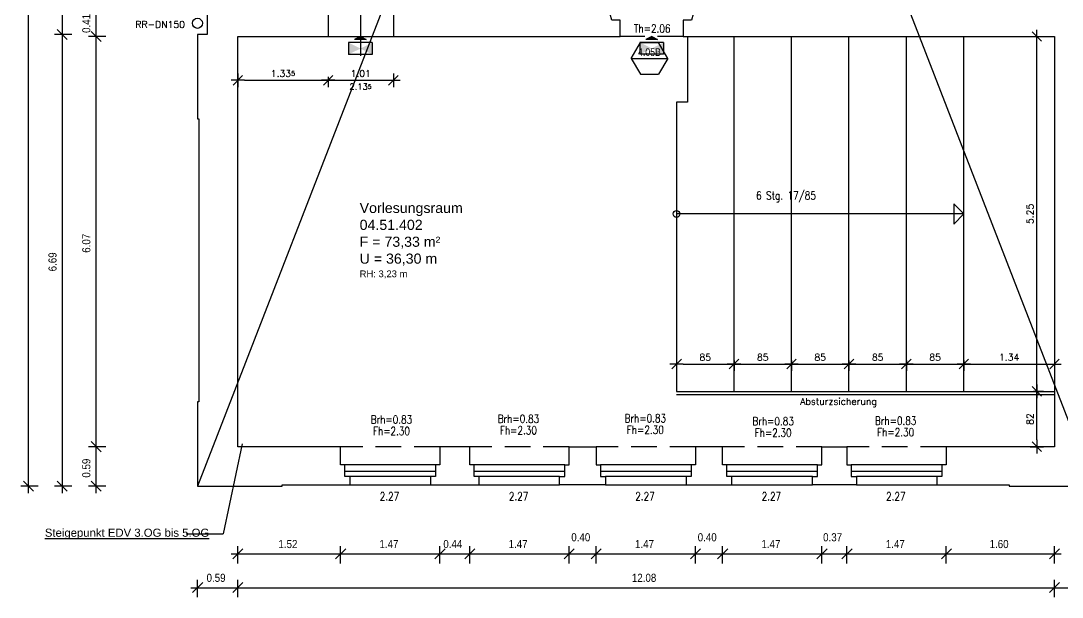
# Model space of a CAD drawing. Header units: metres. Extents: x -8 to 96, y -22 to 16.
# Drawn here: x -6.69 to 8.72, y -22.26 to -13.73 of the extents above; entities that cross this region are included whole.
import ezdxf
from ezdxf.enums import TextEntityAlignment as Align

# ---------------------------------------------------------------- set-up
doc = ezdxf.new("R2010")
doc.units = ezdxf.units.M
doc.header["$LTSCALE"] = 0.03
doc.linetypes.add('AUSGEZOGEN', pattern=[0])
doc.linetypes.add('STRICHLINIE', pattern=[19.05, 12.7, -6.35])
doc.layers.get('0').update_dxf_attribs({"linetype": 'CONTINUOUS'})
doc.layers.get('Defpoints').update_dxf_attribs({"linetype": 'CONTINUOUS'})
for name, color, linetype in [('A_abriss', 44, '_ABBRUCH'), ('A_ansicht', 9, 'CONTINUOUS'), ('A_bemaßung', 2, 'CONTINUOUS'), ('A_EINFÜGEPUNKT', 2, 'CONTINUOUS'), ('A_fenster', 7, 'CONTINUOUS'), ('A_höhen', 3, 'CONTINUOUS'), ('A_NR_TÜR', 1, 'CONTINUOUS'), ('A_räume', 5, 'CONTINUOUS'), ('A_TECHNOLOGIE', 7, 'CONTINUOUS'), ('A_text', 2, 'CONTINUOUS'), ('A_treppe', 3, 'CONTINUOUS'), ('A_Tuernummern', 1, 'CONTINUOUS'), ('A_TXT-TUER', 1, 'CONTINUOUS'), ('A_verdeckt', 8, 'STRICHLINIE'), ('A_wände', 6, 'CONTINUOUS'), ('CKMA0002', 7, 'CONTINUOUS'), ('E__LEUCHTEN', 6, 'AUSGEZOGEN'), ('E__VERSYS', 2, 'AUSGEZOGEN')]:
    doc.layers.add(name, color=color, linetype=linetype)
doc.styles.add('arial-n', font='ARIALN.TTF')
doc.styles.add('BOLDSIMP_FNT', font='TXT', dxfattribs={"height": 1})
doc.styles.add('NORM', font='simplex.shx', dxfattribs={"width": 0.7, "bigfont": 'bigfont.shx'})
doc.styles.add('SIMPLEX', font='simplex.shx', dxfattribs={"height": 0.1})
doc.styles.get("Standard").update_dxf_attribs({"font": 'ARIAL.TTF', "height": 1})
doc.linetypes.add('_ABBRUCH', pattern='A,25,[101,cadkon.shx,S=3.5,R=0,X=0,Y=0],25', length=50)
doc.dimstyles.get("Standard").update_dxf_attribs({"dimtxt": 0.18, "dimasz": 0.18, "dimexe": 0.18, "dimexo": 0.0625, "dimgap": 0.09, "dimtad": 0, "dimtih": 1, "dimtoh": 1, "dimzin": 0, "dimdsep": 46, "dimlunit": 3, "dimtxsty": 'Standard', "dimcen": 0.09, "dimadec": 0, "dimazin": 0, "dimtfac": 1, "dimtofl": 0, "dimtmove": 2, "dimatfit": 3, "dimfxl": 1, "dimtolj": 1, "dimtzin": 0, "dimarcsym": 0})

# ---------------------------------------------------------------- blocks, each defined once
blk = doc.blocks.new('SLASH1')
at = {"layer": 'A_bemaßung', "color": 2, "linetype": 'Continuous'}
for p, q in [((0.07663, 0.07663), (-0.07319, -0.07319)), ((0, -0.14068), (0, 0.11466))]:
    blk.add_line(p, q, dxfattribs=at)
blk = doc.blocks.new('Tür-Nr')
at = {"layer": 'A_NR_TÜR'}
for p, q in [((-0.057, -108.865), (0.077, -108.632)), ((0.077, -108.632), (0.347, -108.632)), ((0.481, -108.865), (0.347, -108.632)), ((-0.057, -108.865), (0.481, -108.865)), ((-0.057, -108.865), (0.077, -109.098)), ((0.481, -108.865), (0.347, -109.098)), ((0.077, -109.098), (0.347, -109.098))]:
    blk.add_line(p, q, dxfattribs=at)
at = {"layer": 'A_TXT-TUER', "style": 'arial-n', "flags": 4}
blk.add_attdef('TÜR-NR.', text='', height=0.113, dxfattribs=at).set_placement((0.211, -108.772), align=Align.MIDDLE_CENTER)
at = {"layer": 'A_TXT-TUER', "style": 'NORM', "width": 0.7}
for tag, flags, p in [('BRANDSCHUTZ', 4, (0.229, -108.981)), ('DIN', 5, (0.214, -109.198)), ('ABMESSUNG', 5, (0.214, -109.333)), ('MATERIAL', 5, (0.214, -109.467)), ('WANDART', 5, (0.214, -109.601)), ('ZARGE', 5, (0.214, -109.736)), ('BESCHLÄGE', 5, (0.214, -110.005)), ('SCHLOSS', 5, (0.214, -109.87)), ('SONSTIGES', 5, (0.214, -110.139))]:
    blk.add_attdef(tag, text='', height=0.0784, dxfattribs=dict(at, flags=flags)).set_placement(p, align=Align.MIDDLE_CENTER)
blk = doc.blocks.new('DIMCROSS')
at = {"color": 0, "linetype": 'ByBlock'}
blk.add_line((-1, 0), (1, 0), dxfattribs=at)
at = {"linetype": 'ByBlock'}
blk.add_line((-0.707107, -0.707107), (0.707107, 0.707107), dxfattribs=at)
blk = doc.blocks.new('*D64')
at = {"layer": 'CKMA0002', "color": 1, "linetype": 'Continuous', "lineweight": -2}
for p, q in [((3.011, -18.717), (3.011, -18.91)), ((3.861, -18.76), (3.861, -18.91)), ((3.111, -18.81), (3.761, -18.81))]:
    blk.add_line(p, q, dxfattribs=at)
at = {"layer": 'Defpoints', "color": 0, "linetype": 'Continuous'}
for p in [(3.011, -18.717), (3.861, -18.76), (3.861, -18.81)]:
    blk.add_point(p, dxfattribs=at)
at = {"layer": 'CKMA0002', "color": 1, "linetype": 'Continuous', "lineweight": -2, "xscale": 0.1, "yscale": 0.1, "zscale": 0.1, "rotation": 180}
blk.add_blockref('DIMCROSS', (3.011, -18.81), dxfattribs=at)
at = {"layer": 'CKMA0002', "color": 1, "linetype": 'Continuous', "lineweight": -2, "xscale": 0.1, "yscale": 0.1, "zscale": 0.1}
blk.add_blockref('DIMCROSS', (3.861, -18.81), dxfattribs=at)
at = {"layer": 'CKMA0002', "color": 3, "linetype": 'Continuous', "insert": (3.436, -18.71), "char_height": 0.1, "attachment_point": 5, "style": 'SIMPLEX'}
blk.add_mtext('\\A1;85{\\A1\\H0.7x\\S;}', dxfattribs=at)
blk = doc.blocks.new('*D65')
at = {"layer": 'CKMA0002', "color": 1, "linetype": 'Continuous', "lineweight": -2}
for p, q in [((4.711, -18.76), (4.711, -18.91)), ((3.961, -18.81), (4.611, -18.81))]:
    blk.add_line(p, q, dxfattribs=at)
at = {"layer": 'Defpoints', "color": 0, "linetype": 'Continuous'}
for p in [(3.861, -18.76), (4.711, -18.76), (4.711, -18.81)]:
    blk.add_point(p, dxfattribs=at)
at = {"layer": 'CKMA0002', "color": 1, "linetype": 'Continuous', "lineweight": -2, "xscale": 0.1, "yscale": 0.1, "zscale": 0.1, "rotation": 180}
blk.add_blockref('DIMCROSS', (3.861, -18.81), dxfattribs=at)
at = {"layer": 'CKMA0002', "color": 1, "linetype": 'Continuous', "lineweight": -2, "xscale": 0.1, "yscale": 0.1, "zscale": 0.1}
blk.add_blockref('DIMCROSS', (4.711, -18.81), dxfattribs=at)
at = {"layer": 'CKMA0002', "color": 3, "linetype": 'Continuous', "insert": (4.286, -18.71), "char_height": 0.1, "attachment_point": 5, "style": 'SIMPLEX'}
blk.add_mtext('\\A1;85{\\A1\\H0.7x\\S;}', dxfattribs=at)
blk = doc.blocks.new('*D66')
at = {"layer": 'CKMA0002', "color": 1, "linetype": 'Continuous', "lineweight": -2}
for p, q in [((5.561, -18.76), (5.561, -18.91)), ((4.811, -18.81), (5.461, -18.81))]:
    blk.add_line(p, q, dxfattribs=at)
at = {"layer": 'Defpoints', "color": 0, "linetype": 'Continuous'}
for p in [(4.711, -18.76), (5.561, -18.76), (5.561, -18.81)]:
    blk.add_point(p, dxfattribs=at)
at = {"layer": 'CKMA0002', "color": 1, "linetype": 'Continuous', "lineweight": -2, "xscale": 0.1, "yscale": 0.1, "zscale": 0.1, "rotation": 180}
blk.add_blockref('DIMCROSS', (4.711, -18.81), dxfattribs=at)
at = {"layer": 'CKMA0002', "color": 1, "linetype": 'Continuous', "lineweight": -2, "xscale": 0.1, "yscale": 0.1, "zscale": 0.1}
blk.add_blockref('DIMCROSS', (5.561, -18.81), dxfattribs=at)
at = {"layer": 'CKMA0002', "color": 3, "linetype": 'Continuous', "insert": (5.136, -18.71), "char_height": 0.1, "attachment_point": 5, "style": 'SIMPLEX'}
blk.add_mtext('\\A1;85{\\A1\\H0.7x\\S;}', dxfattribs=at)
blk = doc.blocks.new('*D67')
at = {"layer": 'CKMA0002', "color": 1, "linetype": 'Continuous', "lineweight": -2}
for p, q in [((6.411, -18.76), (6.411, -18.91)), ((5.661, -18.81), (6.311, -18.81))]:
    blk.add_line(p, q, dxfattribs=at)
at = {"layer": 'Defpoints', "color": 0, "linetype": 'Continuous'}
for p in [(5.561, -18.76), (6.411, -18.76), (6.411, -18.81)]:
    blk.add_point(p, dxfattribs=at)
at = {"layer": 'CKMA0002', "color": 1, "linetype": 'Continuous', "lineweight": -2, "xscale": 0.1, "yscale": 0.1, "zscale": 0.1, "rotation": 180}
blk.add_blockref('DIMCROSS', (5.561, -18.81), dxfattribs=at)
at = {"layer": 'CKMA0002', "color": 1, "linetype": 'Continuous', "lineweight": -2, "xscale": 0.1, "yscale": 0.1, "zscale": 0.1}
blk.add_blockref('DIMCROSS', (6.411, -18.81), dxfattribs=at)
at = {"layer": 'CKMA0002', "color": 3, "linetype": 'Continuous', "insert": (5.986, -18.71), "char_height": 0.1, "attachment_point": 5, "style": 'SIMPLEX'}
blk.add_mtext('\\A1;85{\\A1\\H0.7x\\S;}', dxfattribs=at)
blk = doc.blocks.new('*D68')
at = {"layer": 'CKMA0002', "color": 1, "linetype": 'Continuous', "lineweight": -2}
for p, q in [((7.261, -18.76), (7.261, -18.91)), ((6.511, -18.81), (7.161, -18.81))]:
    blk.add_line(p, q, dxfattribs=at)
at = {"layer": 'Defpoints', "color": 0, "linetype": 'Continuous'}
for p in [(6.411, -18.76), (7.261, -18.76), (7.261, -18.81)]:
    blk.add_point(p, dxfattribs=at)
at = {"layer": 'CKMA0002', "color": 1, "linetype": 'Continuous', "lineweight": -2, "xscale": 0.1, "yscale": 0.1, "zscale": 0.1, "rotation": 180}
blk.add_blockref('DIMCROSS', (6.411, -18.81), dxfattribs=at)
at = {"layer": 'CKMA0002', "color": 1, "linetype": 'Continuous', "lineweight": -2, "xscale": 0.1, "yscale": 0.1, "zscale": 0.1}
blk.add_blockref('DIMCROSS', (7.261, -18.81), dxfattribs=at)
at = {"layer": 'CKMA0002', "color": 3, "linetype": 'Continuous', "insert": (6.836, -18.71), "char_height": 0.1, "attachment_point": 5, "style": 'SIMPLEX'}
blk.add_mtext('\\A1;85{\\A1\\H0.7x\\S;}', dxfattribs=at)
blk = doc.blocks.new('*D69')
at = {"layer": 'CKMA0002', "color": 1, "linetype": 'Continuous', "lineweight": -2}
for p, q in [((8.601, -18.71), (8.601, -18.91)), ((7.361, -18.81), (8.501, -18.81))]:
    blk.add_line(p, q, dxfattribs=at)
at = {"layer": 'Defpoints', "color": 0, "linetype": 'Continuous'}
for p in [(7.261, -18.76), (8.601, -18.71), (8.601, -18.81)]:
    blk.add_point(p, dxfattribs=at)
at = {"layer": 'CKMA0002', "color": 1, "linetype": 'Continuous', "lineweight": -2, "xscale": 0.1, "yscale": 0.1, "zscale": 0.1, "rotation": 180}
blk.add_blockref('DIMCROSS', (7.261, -18.81), dxfattribs=at)
at = {"layer": 'CKMA0002', "color": 1, "linetype": 'Continuous', "lineweight": -2, "xscale": 0.1, "yscale": 0.1, "zscale": 0.1}
blk.add_blockref('DIMCROSS', (8.601, -18.81), dxfattribs=at)
at = {"layer": 'CKMA0002', "color": 3, "linetype": 'Continuous', "insert": (7.931, -18.71), "char_height": 0.1, "attachment_point": 5, "style": 'SIMPLEX'}
blk.add_mtext('\\A1;1.34{\\A1\\H0.7x\\S;}', dxfattribs=at)
blk = doc.blocks.new('*D70')
at = {"layer": 'CKMA0002', "color": 1, "linetype": 'Continuous', "lineweight": -2}
for p, q in [((8.29, -19.214), (8.44, -19.214)), ((8.34, -19.934), (8.34, -19.314)), ((8.24, -20.034), (8.44, -20.034))]:
    blk.add_line(p, q, dxfattribs=at)
at = {"layer": 'Defpoints', "color": 0, "linetype": 'Continuous'}
for p in [(7.801, -19.214), (8.34, -19.214), (7.751, -20.034)]:
    blk.add_point(p, dxfattribs=at)
at = {"layer": 'CKMA0002', "color": 1, "linetype": 'Continuous', "lineweight": -2, "xscale": 0.1, "yscale": 0.1, "zscale": 0.1}
for p, rotation in [((8.34, -19.214), 90), ((8.34, -20.034), 270)]:
    blk.add_blockref('DIMCROSS', p, dxfattribs=dict(at, rotation=rotation))
at = {"layer": 'CKMA0002', "color": 3, "linetype": 'Continuous', "insert": (8.24, -19.624), "char_height": 0.1, "attachment_point": 5, "rotation": 90, "style": 'SIMPLEX'}
blk.add_mtext('\\A1;82{\\A1\\H0.7x\\S;}', dxfattribs=at)
blk = doc.blocks.new('*D71')
at = {"layer": 'CKMA0002', "color": 1, "linetype": 'Continuous', "lineweight": -2}
for p, q in [((8.24, -13.964), (8.44, -13.964)), ((8.34, -19.114), (8.34, -14.064))]:
    blk.add_line(p, q, dxfattribs=at)
at = {"layer": 'Defpoints', "color": 0, "linetype": 'Continuous'}
for p in [(7.801, -13.964), (8.34, -13.964), (7.801, -19.214)]:
    blk.add_point(p, dxfattribs=at)
at = {"layer": 'CKMA0002', "color": 1, "linetype": 'Continuous', "lineweight": -2, "xscale": 0.1, "yscale": 0.1, "zscale": 0.1}
for p, rotation in [((8.34, -13.964), 90), ((8.34, -19.214), 270)]:
    blk.add_blockref('DIMCROSS', p, dxfattribs=dict(at, rotation=rotation))
at = {"layer": 'CKMA0002', "color": 3, "linetype": 'Continuous', "insert": (8.24, -16.589), "char_height": 0.1, "attachment_point": 5, "rotation": 90, "style": 'SIMPLEX'}
blk.add_mtext('\\A1;5.25{\\A1\\H0.7x\\S;}', dxfattribs=at)
blk = doc.blocks.new('*D72')
at = {"layer": 'CKMA0002', "color": 1, "linetype": 'Continuous', "lineweight": -2}
for p, q in [((-3.479, -14.511), (-3.479, -14.711)), ((-3.379, -14.611), (-2.243, -14.611)), ((-2.143, -14.561), (-2.143, -14.711))]:
    blk.add_line(p, q, dxfattribs=at)
at = {"layer": 'Defpoints', "color": 0, "linetype": 'Continuous'}
for p in [(-3.479, -13.914), (-2.143, -13.964), (-2.143, -14.611)]:
    blk.add_point(p, dxfattribs=at)
at = {"layer": 'CKMA0002', "color": 1, "linetype": 'Continuous', "lineweight": -2, "xscale": 0.1, "yscale": 0.1, "zscale": 0.1, "rotation": 180}
blk.add_blockref('DIMCROSS', (-3.479, -14.611), dxfattribs=at)
at = {"layer": 'CKMA0002', "color": 1, "linetype": 'Continuous', "lineweight": -2, "xscale": 0.1, "yscale": 0.1, "zscale": 0.1}
blk.add_blockref('DIMCROSS', (-2.143, -14.611), dxfattribs=at)
at = {"layer": 'CKMA0002', "color": 3, "linetype": 'Continuous', "insert": (-2.811, -14.511), "char_height": 0.1, "attachment_point": 5, "style": 'SIMPLEX'}
blk.add_mtext('\\A1;1.33{\\A1\\H0.7x\\S5;}', dxfattribs=at)
blk = doc.blocks.new('*D73')
at = {"layer": 'CKMA0002', "color": 1, "linetype": 'Continuous', "lineweight": -2}
for p, q in [((-2.043, -14.611), (-1.278, -14.611)), ((-1.178, -14.511), (-1.178, -14.711))]:
    blk.add_line(p, q, dxfattribs=at)
at = {"layer": 'Defpoints', "color": 0, "linetype": 'Continuous'}
for p in [(-2.143, -13.964), (-1.178, -13.964), (-1.178, -14.611)]:
    blk.add_point(p, dxfattribs=at)
at = {"layer": 'CKMA0002', "color": 1, "linetype": 'Continuous', "lineweight": -2, "xscale": 0.1, "yscale": 0.1, "zscale": 0.1, "rotation": 180}
blk.add_blockref('DIMCROSS', (-2.143, -14.611), dxfattribs=at)
at = {"layer": 'CKMA0002', "color": 1, "linetype": 'Continuous', "lineweight": -2, "xscale": 0.1, "yscale": 0.1, "zscale": 0.1}
blk.add_blockref('DIMCROSS', (-1.178, -14.611), dxfattribs=at)
at = {"layer": 'CKMA0002', "color": 3, "linetype": 'Continuous', "insert": (-1.661, -14.511), "char_height": 0.1, "attachment_point": 5, "style": 'SIMPLEX'}
blk.add_mtext('\\A1;1.01', dxfattribs=at)
blk = doc.blocks.new('A$C07CB0733')
at = {"layer": 'E__VERSYS', "color": 7, "linetype": 'Continuous', "ltscale": 5}
for p in [(0.658, 0.628), (-0.168, -0.702)]:
    blk.add_line(p, (0.379, -0.702), dxfattribs=at)
at = {"layer": 'E__VERSYS', "color": 7, "insert": (-2.259, -0.783), "char_height": 0.12, "attachment_point": 7}
blk.add_mtext('{\\LSteigepunkt EDV 3.OG bis 5.OG}', dxfattribs=at)
blk = doc.blocks.new('PU1')
at = {"color": 3}
for p, q in [((-119, -55), (-119, 70)), ((-119, 70), (131, 70)), ((131, -55), (131, 70)), ((-119, -55), (131, -55)), ((-56, -87), (69, -87)), ((6, -118), (-56, -87)), ((6, -118), (69, -87))]:
    blk.add_line(p, q, dxfattribs=at)
for points in [[(-119, 70), (-119, -55), (131, -55), (131, 70)], [(69, -87), (-56, -87), (6, -118)]]:
    blk.add_solid(points, dxfattribs=at)
blk = doc.blocks.new('A$C445A5EA8')
at = {"layer": 'E__LEUCHTEN', "color": 1, "linetype": 'Continuous', "xscale": 0.001401399999999775, "yscale": 0.001401399999998887, "zscale": 0.0014014, "rotation": 180}
for p in [(2.417, 6.488), (6.726, 6.49)]:
    blk.add_blockref('PU1', p, dxfattribs=at)

msp = doc.modelspace()

# ---------------------------------------------------------------- linework, layer by layer
at = {"layer": 'A_abriss', "ltscale": 0.3}
msp.add_line((-2.14314, -13.96431), (-1.17814, -13.96431), dxfattribs=at)
at = {"layer": 'A_ansicht', "color": 9, "linetype": 'Continuous'}
for p, q in [((-0.55417, -20.2993), (-1.89417, -20.2993)), ((1.35583, -20.2993), (0.01583, -20.2993)), ((3.22584, -20.2993), (1.88584, -20.2993)), ((5.09583, -20.2993), (3.75583, -20.2993)), ((6.93583, -20.2993), (5.59583, -20.2993)), ((-1.81916, -20.5993), (-0.62915, -20.5993)), ((0.09084, -20.5993), (1.28085, -20.5993)), ((1.96084, -20.5993), (3.15083, -20.5993)), ((3.83083, -20.5993), (5.02083, -20.5993)), ((5.67083, -20.5993), (6.86083, -20.5993))]:
    msp.add_line(p, q, dxfattribs=at)
at = {"layer": 'A_ansicht', "color": 3}
msp.add_circle((-4.07682, -13.76792), 0.075, dxfattribs=at)
at = {"layer": 'A_bemaßung', "linetype": 'Continuous'}
for p, q in [((-6.57415, -20.7193), (-6.57415, 13.6757)), ((-6.07415, -20.7193), (-6.07415, 13.6757)), ((-5.57415, -20.7193), (-5.57415, 13.6757)), ((-3.57916, -21.6193), (8.70083, -21.6193)), ((-4.17415, -22.1193), (9.28085, -22.1193))]:
    msp.add_line(p, q, dxfattribs=at)
at = {"layer": 'A_bemaßung'}
msp.add_line((-1.66064, -14.25121), (-1.66064, -12.69197), dxfattribs=at)
at = {"layer": 'A_EINFÜGEPUNKT', "color": 1}
for p, q in [((-4.07415, 13.5757), (9.18085, -20.6193)), ((9.18085, 13.5757), (-4.07415, -20.6193))]:
    msp.add_line(p, q, dxfattribs=at)
at = {"layer": 'A_fenster', "linetype": 'Continuous'}
for p, q in [((-0.55417, -20.3993), (-1.89417, -20.3993)), ((-0.62916, -20.47431), (-1.81916, -20.47431)), ((1.35583, -20.3993), (0.01583, -20.3993)), ((1.28084, -20.47431), (0.09084, -20.47431)), ((3.22584, -20.3993), (1.88584, -20.3993)), ((3.15083, -20.47431), (1.96084, -20.47431)), ((5.09583, -20.3993), (3.75583, -20.3993)), ((5.02083, -20.47431), (3.83083, -20.47431)), ((6.93583, -20.3993), (5.59583, -20.3993)), ((6.86083, -20.47431), (5.67083, -20.47431))]:
    msp.add_line(p, q, dxfattribs=at)
at = {"layer": 'A_treppe', "linetype": 'Continuous'}
for p, q in [((3.86084, -19.2143), (3.86084, -13.96431)), ((4.71084, -19.2143), (4.71084, -13.96431)), ((5.56084, -19.2143), (5.56084, -13.96431)), ((6.41084, -19.2143), (6.41084, -13.96431)), ((7.26084, -19.2143), (7.26084, -13.96431)), ((8.60083, -19.2643), (3.01084, -19.2643))]:
    msp.add_line(p, q, dxfattribs=at)
at = {"layer": 'A_treppe', "color": 1, "linetype": 'Continuous'}
msp.add_line((7.26084, -16.5893), (3.01084, -16.5893), dxfattribs=at)
at = {"layer": 'A_treppe', "linetype": 'Continuous'}
msp.add_lwpolyline([(3.17084, -13.96431), (3.17084, -14.93431), (3.01084, -14.93431), (3.01084, -19.2143), (8.60083, -19.2143)], dxfattribs=at)
at = {"layer": 'A_treppe', "color": 1, "linetype": 'Continuous'}
msp.add_lwpolyline([(7.26084, -16.5893), (7.11084, -16.4393), (7.11084, -16.7393), (7.26084, -16.5893)], dxfattribs=at)
msp.add_circle((3.01084, -16.5893), 0.05, dxfattribs=at)
at = {"layer": 'A_verdeckt'}
for p, q in [((3.11084, -13.96431), (2.17583, -13.96431)), ((-0.48916, -20.0343), (-1.95916, -20.0343)), ((1.42084, -20.0343), (-0.04916, -20.0343)), ((3.29084, -20.0343), (1.82083, -20.0343)), ((5.16083, -20.0343), (3.69084, -20.0343)), ((7.00083, -20.0343), (5.53083, -20.0343))]:
    msp.add_line(p, q, dxfattribs=at)
at = {"layer": 'A_wände', "linetype": 'Continuous'}
for p, q in [((-2.14314, -13.5538), (-2.14314, -13.96431)), ((-1.17814, -13.5538), (-1.17814, -13.96431))]:
    msp.add_line(p, q, dxfattribs=at)
for points in [[(8.86583, -12.10931), (8.60083, -12.10931), (8.60083, -13.54932), (4.15083, -13.54932), (4.15083, -12.89931), (4.00083, -12.89931), (4.00083, -10.63932), (3.93583, -10.63932), (3.93583, -10.52932), (3.85084, -10.52932), (3.85084, -13.54432), (3.28333, -13.54432), (3.23332, -13.72432), (3.11083, -13.72432), (3.11084, -13.96431), (8.60083, -13.96431), (8.60083, -20.0343)], [(-1.17814, -13.96431), (2.17583, -13.96431), (2.17583, -13.72432), (2.05332, -13.72432), (2.00584, -13.54432), (1.36083, -13.54432), (1.36083, -11.04432), (1.22084, -11.04432), (1.22084, -13.5538), (-1.17814, -13.5538)], [(-2.14314, -13.5538), (-3.37415, -13.5538), (-3.37415, -13.3438), (-3.63916, -13.3438), (-3.63916, -13.27881), (-3.81416, -13.27881), (-3.81416, -13.2038), (-3.93415, -13.2038), (-3.93415, -13.9343), (-4.07415, -13.9343), (-4.07415, -15.1843), (-4.05415, -15.1843), (-4.05415, -19.3693), (-4.07415, -19.3693), (-4.07415, -20.6193), (-2.82415, -20.6193), (-2.82415, -20.5993), (-1.81916, -20.5993), (-1.81916, -20.47431), (-1.89417, -20.47431), (-1.89417, -20.2993), (-1.95916, -20.2993)], [(-1.95916, -20.2993), (-1.95916, -20.0343), (-3.47916, -20.0343), (-3.47916, -13.96431), (-2.14314, -13.96431)], [(-0.04916, -20.2993), (-0.04916, -20.0343), (-0.48916, -20.0343), (-0.48916, -20.2993), (-0.55417, -20.2993), (-0.55417, -20.47431), (-0.62916, -20.47431), (-0.62916, -20.5993), (0.09084, -20.5993), (0.09084, -20.47431), (0.01583, -20.47431), (0.01583, -20.2993), (-0.04916, -20.2993)], [(1.42084, -20.2993), (1.42084, -20.0343), (1.82083, -20.0343), (1.82083, -20.2993), (1.88584, -20.2993), (1.88584, -20.47431), (1.96084, -20.47431), (1.96084, -20.5993), (1.28084, -20.5993), (1.28084, -20.47431), (1.35583, -20.47431), (1.35583, -20.2993), (1.42084, -20.2993)], [(3.69084, -20.2993), (3.69084, -20.0343), (3.29084, -20.0343), (3.29084, -20.2993), (3.22584, -20.2993), (3.22584, -20.47431), (3.15083, -20.47431), (3.15083, -20.5993), (3.83083, -20.5993), (3.83083, -20.47431), (3.75583, -20.47431), (3.75583, -20.2993), (3.69084, -20.2993)], [(5.53083, -20.2993), (5.59583, -20.2993), (5.59583, -20.47431), (5.67083, -20.47431), (5.67083, -20.5993), (5.02083, -20.5993), (5.02083, -20.47431), (5.09583, -20.47431), (5.09583, -20.2993), (5.16083, -20.2993), (5.16083, -20.0343), (5.53083, -20.0343), (5.53083, -20.2993)], [(8.60083, -20.0343), (7.00083, -20.0343), (7.00083, -20.2993), (6.93583, -20.2993), (6.93583, -20.47431), (6.86083, -20.47431), (6.86083, -20.5993), (7.93085, -20.5993), (7.93085, -20.6193), (9.18085, -20.6193)]]:
    msp.add_lwpolyline(points, dxfattribs=at)

# ---------------------------------------------------------------- block references
at = {"layer": 'A_bemaßung', "color": 7, "rotation": 90}
for p in [(-6.07415, -13.9343), (-5.57415, -13.96431), (-5.57415, -20.0343), (-6.57415, -20.6193), (-6.07415, -20.6193), (-5.57415, -20.6193)]:
    msp.add_blockref('SLASH1', p, dxfattribs=at)
at = {"layer": 'A_bemaßung', "color": 7}
for p in [(-3.47916, -21.6193), (-1.95916, -21.6193), (-0.48916, -21.6193), (-0.04916, -21.6193), (1.42084, -21.6193), (1.82083, -21.6193), (3.29084, -21.6193), (3.69084, -21.6193), (5.16083, -21.6193), (5.53083, -21.6193), (7.00083, -21.6193), (8.60083, -21.6193), (-4.07415, -22.1193), (-3.47916, -22.1193), (8.60083, -22.1193)]:
    msp.add_blockref('SLASH1', p, dxfattribs=at)
at = {"layer": 'A_TECHNOLOGIE', "linetype": 'Continuous'}
for name in ['A$C07CB0733', 'A$C445A5EA8']:
    msp.add_blockref(name, (-4.07415, -20.6193), dxfattribs=at)
at = {"layer": 'A_Tuernummern'}
ref = msp.add_blockref('Tür-Nr', (2.39895, 94.57746), dxfattribs=at)
ref.add_attrib('TÜR-NR.', '4.05B', dxfattribs={"layer": 'A_TXT-TUER', "height": 0.112896, "style": 'arial-n'}).set_placement((2.6103, -14.19488), align=Align.MIDDLE_CENTER)

# ---------------------------------------------------------------- texts
at = {"layer": 'A_bemaßung', "color": 7, "linetype": 'Continuous', "style": 'BOLDSIMP_FNT', "width": 0.9}
for s, p in [('0.41', (-5.62415, -13.91076)), ('6.07', (-5.62415, -17.16387)), ('6.69', (-6.12415, -17.4388)), ('0.59', (-5.62415, -20.49137))]:
    msp.add_text(s, height=0.12, rotation=90, dxfattribs=at).set_placement(p, align=Align.BOTTOM_LEFT)
for s, p in [('0.40', (1.45369, -21.46929)), ('0.40', (3.3237, -21.46929)), ('0.37', (5.17869, -21.46929)), ('1.52', (-2.87858, -21.56929)), ('1.47', (-1.38358, -21.56929)), ('0.44', (-0.43887, -21.56929)), ('1.47', (0.52641, -21.56929)), ('1.47', (2.3964, -21.56929)), ('1.47', (4.2664, -21.56929)), ('1.47', (6.1064, -21.56929)), ('1.60', (7.6414, -21.56929)), ('0.59', (-3.94122, -22.06929)), ('12.08', (2.34997, -22.06929))]:
    msp.add_text(s, height=0.12, dxfattribs=at).set_placement(p, align=Align.BOTTOM_LEFT)
at = {"layer": 'A_höhen', "linetype": 'Continuous', "style": 'SIMPLEX', "width": 0.8}
for s, p in [('Th=2.06', (2.65114, -13.84638)), ('Brh=0.83', (0.67171, -19.62047)), ('Brh=0.83', (2.54878, -19.61341)), ('Brh=0.83', (-1.20652, -19.63106)), ('Brh=0.83', (4.43995, -19.65577)), ('Brh=0.83', (6.25171, -19.64871)), ('Fh=2.30', (-1.20652, -19.80106)), ('Fh=2.30', (0.67171, -19.79047)), ('Fh=2.30', (2.54878, -19.78341)), ('Fh=2.30', (4.43995, -19.82577)), ('Fh=2.30', (6.25171, -19.81871)), ('2.27', (-1.23595, -20.76761)), ('2.27', (0.67405, -20.76761)), ('2.27', (2.54405, -20.76761)), ('2.27', (4.41404, -20.76761)), ('2.27', (6.25404, -20.76761))]:
    msp.add_text(s, height=0.12, dxfattribs=at).set_placement(p, align=Align.MIDDLE_CENTER)
at = {"layer": 'A_räume', "linetype": 'Continuous', "insert": (-1.67679, -16.42533), "char_height": 0.15, "width": 6.6459, "attachment_point": 1}
msp.add_mtext('Vorlesungsraum\\P04.51.402\\PF = 73,33 m²\\PU = 36,30 m\\P\\H0.1;RH: 3,23 m', dxfattribs=at)
at = {"layer": 'A_text', "linetype": 'Continuous', "char_height": 0.1, "attachment_point": 1, "style": 'SIMPLEX'}
for s, insert, width in [('RR-DN150', (-4.99384, -13.73554), 1), ('Absturzsicherung', (4.83922, -19.3139), 1.4431)]:
    msp.add_mtext(s, dxfattribs=dict(at, insert=insert, width=width))
at = {"layer": 'A_treppe', "color": 1, "linetype": 'Continuous', "style": 'SIMPLEX', "width": 0.8}
msp.add_text('6 Stg. 17/85', height=0.12, dxfattribs=at).set_placement((4.1876, -16.4122), align=Align.BOTTOM_LEFT)
at = {"layer": 'CKMA0002', "color": 3, "linetype": 'Continuous', "insert": (-1.66458, -14.70524), "char_height": 0.09, "width": 0.9, "attachment_point": 5, "style": 'SIMPLEX'}
msp.add_mtext('2.13{\\A1\\H0.7x\\S5;}', dxfattribs=at)

# ---------------------------------------------------------------- dimensions: what is measured, and where the dimension line sits
at = {"layer": 'CKMA0002', "linetype": 'Continuous'}
for base, p1, p2, text, override, picture, middle in [((-2.14314, -14.61126), (-3.47916, -13.91431), (-2.14314, -13.96431), '1.33{\\A1\\H0.7x\\S5;}', {"dimtxt": 0.1, "dimasz": 0.1, "dimexe": 0.1, "dimexo": 0.596953, "dimgap": 0.05, "dimtad": 1, "dimtih": 0, "dimtoh": 0, "dimdec": 4, "dimrnd": 0.0025, "dimlunit": 2, "dimtxsty": 'SIMPLEX', "dimblk": 'DIMCROSS', "dimdle": 0.05, "dimclrd": 1, "dimclre": 1, "dimclrt": 3, "dimtdec": 4, "dimtix": 1, "dimtmove": 0, "dimtvp": 1}, '*D72', (-2.81115, -14.51126)), ((-1.17814, -14.61126), (-2.14314, -13.96431), (-1.17814, -13.96431), '1.01', {"dimtxt": 0.1, "dimasz": 0.1, "dimexe": 0.1, "dimexo": 0.546953, "dimgap": 0.05, "dimtad": 1, "dimtih": 0, "dimtoh": 0, "dimdec": 4, "dimrnd": 0.0025, "dimlunit": 2, "dimtxsty": 'SIMPLEX', "dimblk": 'DIMCROSS', "dimdle": 0.05, "dimse1": 1, "dimclrd": 1, "dimclre": 1, "dimclrt": 3, "dimtdec": 4, "dimtix": 1, "dimtmove": 0, "dimtvp": 1}, '*D73', (-1.66064, -14.51126)), ((3.86084, -18.81031), (3.01084, -18.71677), (3.86084, -18.76031), '85{\\A1\\H0.7x\\S;}', {"dimtxt": 0.1, "dimasz": 0.1, "dimexe": 0.1, "dimexo": 0, "dimgap": 0.05, "dimtad": 1, "dimtih": 0, "dimtoh": 0, "dimdec": 4, "dimrnd": 0.0025, "dimlunit": 2, "dimtxsty": 'SIMPLEX', "dimblk": 'DIMCROSS', "dimdle": 0.05, "dimclrd": 1, "dimclre": 1, "dimclrt": 3, "dimtdec": 4, "dimtix": 1, "dimtmove": 0, "dimtvp": 1}, '*D64', (3.43584, -18.71031)), ((4.71084, -18.81031), (3.86084, -18.76031), (4.71084, -18.76031), '85{\\A1\\H0.7x\\S;}', {"dimtxt": 0.1, "dimasz": 0.1, "dimexe": 0.1, "dimexo": 0, "dimgap": 0.05, "dimtad": 1, "dimtih": 0, "dimtoh": 0, "dimdec": 4, "dimrnd": 0.0025, "dimlunit": 2, "dimtxsty": 'SIMPLEX', "dimblk": 'DIMCROSS', "dimdle": 0.05, "dimse1": 1, "dimclrd": 1, "dimclre": 1, "dimclrt": 3, "dimtdec": 4, "dimtix": 1, "dimtmove": 0, "dimtvp": 1}, '*D65', (4.28584, -18.71031)), ((5.56084, -18.81031), (4.71084, -18.76031), (5.56084, -18.76031), '85{\\A1\\H0.7x\\S;}', {"dimtxt": 0.1, "dimasz": 0.1, "dimexe": 0.1, "dimexo": 0, "dimgap": 0.05, "dimtad": 1, "dimtih": 0, "dimtoh": 0, "dimdec": 4, "dimrnd": 0.0025, "dimlunit": 2, "dimtxsty": 'SIMPLEX', "dimblk": 'DIMCROSS', "dimdle": 0.05, "dimse1": 1, "dimclrd": 1, "dimclre": 1, "dimclrt": 3, "dimtdec": 4, "dimtix": 1, "dimtmove": 0, "dimtvp": 1}, '*D66', (5.13584, -18.71031)), ((6.41084, -18.81031), (5.56084, -18.76031), (6.41084, -18.76031), '85{\\A1\\H0.7x\\S;}', {"dimtxt": 0.1, "dimasz": 0.1, "dimexe": 0.1, "dimexo": 0, "dimgap": 0.05, "dimtad": 1, "dimtih": 0, "dimtoh": 0, "dimdec": 4, "dimrnd": 0.0025, "dimlunit": 2, "dimtxsty": 'SIMPLEX', "dimblk": 'DIMCROSS', "dimdle": 0.05, "dimse1": 1, "dimclrd": 1, "dimclre": 1, "dimclrt": 3, "dimtdec": 4, "dimtix": 1, "dimtmove": 0, "dimtvp": 1}, '*D67', (5.98584, -18.71031)), ((7.26084, -18.81031), (6.41084, -18.76031), (7.26084, -18.76031), '85{\\A1\\H0.7x\\S;}', {"dimtxt": 0.1, "dimasz": 0.1, "dimexe": 0.1, "dimexo": 0, "dimgap": 0.05, "dimtad": 1, "dimtih": 0, "dimtoh": 0, "dimdec": 4, "dimrnd": 0.0025, "dimlunit": 2, "dimtxsty": 'SIMPLEX', "dimblk": 'DIMCROSS', "dimdle": 0.05, "dimse1": 1, "dimclrd": 1, "dimclre": 1, "dimclrt": 3, "dimtdec": 4, "dimtix": 1, "dimtmove": 0, "dimtvp": 1}, '*D68', (6.83584, -18.71031)), ((8.60083, -18.81031), (7.26084, -18.76031), (8.60083, -18.71031), '1.34{\\A1\\H0.7x\\S;}', {"dimtxt": 0.1, "dimasz": 0.1, "dimexe": 0.1, "dimexo": 0, "dimgap": 0.05, "dimtad": 1, "dimtih": 0, "dimtoh": 0, "dimdec": 4, "dimrnd": 0.0025, "dimlunit": 2, "dimtxsty": 'SIMPLEX', "dimblk": 'DIMCROSS', "dimdle": 0.05, "dimse1": 1, "dimclrd": 1, "dimclre": 1, "dimclrt": 3, "dimtdec": 4, "dimtix": 1, "dimtmove": 0, "dimtvp": 1}, '*D69', (7.93084, -18.71031))]:
    dim = msp.add_linear_dim(base=base, p1=p1, p2=p2, text=text, dimstyle='Standard', override=override, dxfattribs=at)
    dim.commit()
    dim.dimension.update_dxf_attribs({"geometry": picture, "text_midpoint": middle})
for base, p1, p2, text, override, picture, middle in [((8.33953, -13.96431), (7.80083, -19.2143), (7.80083, -13.96431), '5.25{\\A1\\H0.7x\\S;}', {"dimtxt": 0.1, "dimasz": 0.1, "dimexe": 0.1, "dimexo": 0.438697, "dimgap": 0.05, "dimtad": 1, "dimtih": 0, "dimtoh": 0, "dimdec": 4, "dimrnd": 0.0025, "dimlunit": 2, "dimtxsty": 'SIMPLEX', "dimblk": 'DIMCROSS', "dimdle": 0.05, "dimse1": 1, "dimclrd": 1, "dimclre": 1, "dimclrt": 3, "dimtdec": 4, "dimtix": 1, "dimtmove": 0, "dimtvp": 1}, '*D71', (8.23953, -16.5893)), ((8.33953, -19.2143), (7.75083, -20.0343), (7.80083, -19.2143), '82{\\A1\\H0.7x\\S;}', {"dimtxt": 0.1, "dimasz": 0.1, "dimexe": 0.1, "dimexo": 0.488697, "dimgap": 0.05, "dimtad": 1, "dimtih": 0, "dimtoh": 0, "dimdec": 4, "dimrnd": 0.0025, "dimlunit": 2, "dimtxsty": 'SIMPLEX', "dimblk": 'DIMCROSS', "dimdle": 0.05, "dimclrd": 1, "dimclre": 1, "dimclrt": 3, "dimtdec": 4, "dimtix": 1, "dimtmove": 0, "dimtvp": 1}, '*D70', (8.23953, -19.6243))]:
    dim = msp.add_linear_dim(base=base, p1=p1, p2=p2, angle=90, text=text, dimstyle='Standard', override=override, dxfattribs=at)
    dim.commit()
    dim.dimension.update_dxf_attribs({"geometry": picture, "text_midpoint": middle})

doc.saveas('drawing.dxf')
